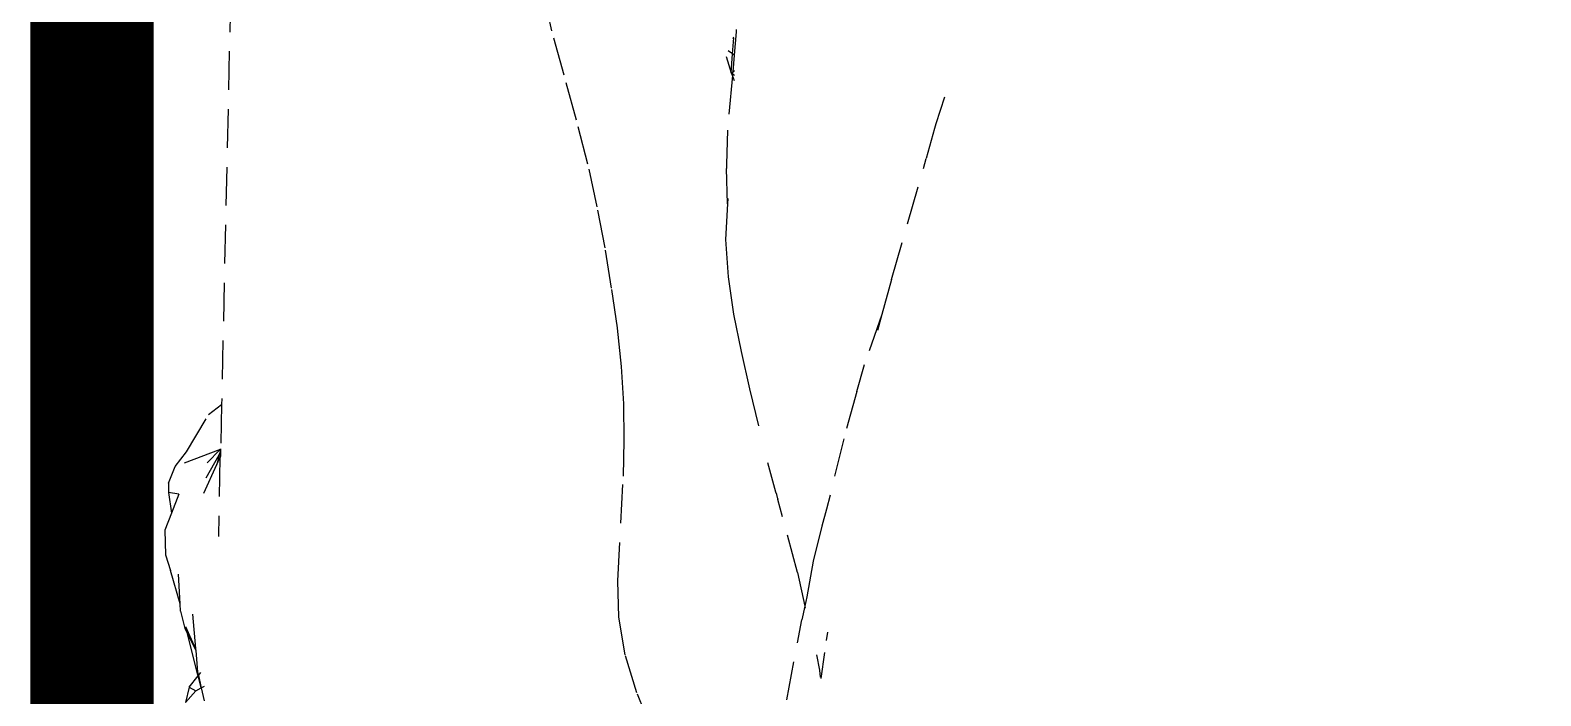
# Model space of a CAD drawing. Header units: millimetres. Extents: x 0 to 460473, y -68369 to 85219.
# Drawn here: x 230234.6 to 230479.2, y -39256.4 to -39148.6 of the extents above; entities that cross this region are included whole.
import ezdxf

# ---------------------------------------------------------------- set-up
doc = ezdxf.new("R2010")
doc.units = ezdxf.units.MM
doc.header["$LTSCALE"] = 50
doc.linetypes.add('HIDDEN2', pattern=[0.1875, 0.125, -0.0625])
doc.layers.add('fur', color=6, linetype='Continuous')
doc.layers.add('hid', color=8, linetype='HIDDEN2')

msp = doc.modelspace()

# ---------------------------------------------------------------- linework, layer by layer
at = {"layer": 'fur', "color": 40, "lineweight": 50, "true_color": 0xf8d731, "const_width": 20}
msp.add_lwpolyline([(231454.62857818, -37422.47504293), (231454.62857818, -39432.25663589), (230244.58358802, -39432.25663589), (230244.58358802, -37422.47504293)], close=True, dxfattribs=at)
at = {"layer": 'hid'}
for p, q in [((230244.58358802, -38082.33616613), (230244.58358802, -39427.44650558)), ((230267.63540781, -39114.52945929), (230265.56060236, -39209.26663766)), ((230319.02488215, -39148.72447889), (230317.61851846, -39142.09915299)), ((230321.01578874, -39155.90438713), (230319.02488215, -39148.72447889)), ((230348.31272355, -39152.44243164), (230348.49656335, -39149.84864129)), ((230348.49656335, -39149.84864129), (230348.33021775, -39149.99020472)), ((230348.49656335, -39149.84864129), (230348.40763349, -39149.78474348)), ((230348.90071993, -39148.87662143), (230348.56218187, -39152.62332597)), ((230348.90319737, -39148.46951766), (230348.90071993, -39148.87662143)), ((230347.25087715, -39152.85477311), (230348.09428001, -39155.52444491)), ((230348.31272355, -39152.44243164), (230347.60076953, -39151.92615924)), ((230348.09428001, -39155.52444491), (230348.31272355, -39152.44243164)), ((230348.56218187, -39152.62332597), (230348.31272355, -39152.44243164)), ((230348.56218187, -39152.62332597), (230348.31729737, -39155.35245236)), ((230348.65200885, -39152.68846388), (230348.56218187, -39152.62332597)), ((230348.09428001, -39155.52444491), (230348.31729737, -39155.35245236)), ((230348.26318567, -39155.95550271), (230348.09428001, -39155.52444491)), ((230348.09428001, -39155.52444491), (230348.28916819, -39155.66593933)), ((230348.31729737, -39155.35245236), (230348.28916819, -39155.66593933)), ((230348.31729737, -39155.35245236), (230348.62248817, -39155.11708707)), ((230323.04465107, -39163.16394993), (230321.01578874, -39155.90438713)), ((230348.26318567, -39155.95550271), (230347.46792107, -39164.81836503)), ((230348.28916819, -39155.66593933), (230348.26318567, -39155.95550271)), ((230348.60179299, -39156.81964981), (230348.26318567, -39155.95550271)), ((230348.28916819, -39155.66593933), (230348.61295921, -39155.90102092)), ((230382.61324307, -39159.45651367), (230381.21065877, -39163.76252558)), ((230324.8813703, -39170.29086623), (230323.04465107, -39163.16394993)), ((230347.46792107, -39164.81836503), (230347.31428375, -39170.37915566)), ((230380.99684152, -39164.53674119), (230379.66615321, -39169.39066978)), ((230381.00668026, -39164.50581879), (230380.99684152, -39164.53674119)), ((230381.21065877, -39163.76252558), (230381.00668026, -39164.50581879)), ((230374.02615546, -39189.00768687), (230379.66615321, -39169.39066978)), ((230326.40268765, -39177.19514972), (230324.8813703, -39170.29086623)), ((230347.31428375, -39170.37915566), (230347.29631778, -39171.0294206)), ((230347.47359759, -39176.70689063), (230347.29631778, -39171.0294206)), ((230327.64493089, -39183.87680039), (230326.40268765, -39177.19514972)), ((230347.47359759, -39176.70689063), (230347.14931275, -39182.51800701)), ((230347.53542162, -39175.87313016), (230347.47359759, -39176.70689063)), ((230328.72318906, -39190.40714074), (230327.64493089, -39183.87680039)), ((230347.14931275, -39182.51800701), (230347.57384646, -39188.54475726)), ((230347.57384646, -39188.54475726), (230348.45303676, -39194.61683396)), ((230374.02615546, -39189.00768687), (230372.47976292, -39194.64764174)), ((230329.64499454, -39196.81216681), (230328.72318906, -39190.40714074)), ((230348.45303676, -39194.61683396), (230349.67761146, -39200.67557935)), ((230372.47976292, -39194.64764174), (230369.66279855, -39202.74959731)), ((230372.47976292, -39194.64764174), (230371.76894857, -39197.24010174)), ((230330.32170908, -39203.07521447), (230329.64499454, -39196.81216681)), ((230349.67761146, -39200.67557935), (230351.03560419, -39206.69733037)), ((230330.68814019, -39209.16128904), (230330.32170908, -39203.07521447)), ((230368.43411754, -39207.11593338), (230369.66279855, -39202.74959731)), ((230351.03560419, -39206.69733037), (230352.48513123, -39212.70208397)), ((230263.46644925, -39210.85247935), (230265.56060236, -39209.26663766)), ((230265.56060236, -39209.26663766), (230265.40341422, -39216.44396675)), ((230330.76312705, -39215.07305678), (230330.68814019, -39209.16128904)), ((230368.43411754, -39207.11593338), (230366.29490566, -39214.80343111)), ((230259.90119848, -39216.93622094), (230263.46644925, -39210.85247935)), ((230265.33126935, -39216.51861033), (230258.03007929, -39219.27319892)), ((230263.21521681, -39218.70795153), (230265.33126935, -39216.51861033)), ((230265.4016962, -39216.52241255), (230265.19122502, -39217.40009116)), ((230265.33126935, -39216.51861033), (230265.40341422, -39216.44396675)), ((230265.4016962, -39216.52241255), (230265.39017373, -39217.04853757)), ((230265.40341422, -39216.44396675), (230265.4016962, -39216.52241255)), ((230330.61859538, -39220.84617893), (230330.76312705, -39215.07305678)), ((230366.29490566, -39214.80343111), (230363.53075562, -39226.18370066)), ((230258.03007929, -39219.27319892), (230259.90119848, -39216.93622094)), ((230262.70525246, -39223.61887146), (230264.81292942, -39218.9776085)), ((230263.07122688, -39221.14624744), (230265.19122502, -39217.40009116)), ((230265.19122502, -39217.40009116), (230264.81292942, -39218.9776085)), ((230264.81292942, -39218.9776085), (230265.30052975, -39217.90387596)), ((230265.30052975, -39217.90387596), (230265.09308554, -39230.61380783)), ((230265.19122502, -39217.40009116), (230265.39017373, -39217.04853757)), ((230265.30052975, -39217.90387596), (230265.34362684, -39217.80897295)), ((230265.36091075, -39217.71507002), (230265.34362684, -39217.80897295)), ((230265.34362684, -39217.80897295), (230265.37503439, -39217.73981116)), ((230265.36091075, -39217.71507002), (230265.37665438, -39217.6658411)), ((230265.39017373, -39217.04853757), (230265.37665438, -39217.6658411)), ((230355.32400454, -39223.43964308), (230354.0213961, -39218.66817678)), ((230256.99215184, -39221.96445636), (230258.03007929, -39219.27319892)), ((230329.73311105, -39237.83326259), (230330.61859538, -39220.84617893)), ((230256.99215184, -39221.96445636), (230256.99065195, -39223.5142207)), ((230256.99065195, -39223.5142207), (230257.43870928, -39226.86617045)), ((230258.62178792, -39223.76151644), (230256.99065195, -39223.5142207)), ((230258.62178792, -39223.76151644), (230257.43870928, -39226.86617045)), ((230355.45084879, -39223.83613334), (230355.32400454, -39223.43964308)), ((230355.64154952, -39224.55207181), (230355.45084879, -39223.83613334)), ((230355.64154952, -39224.55207181), (230355.65517331, -39224.59668386)), ((230355.64804444, -39224.62660409), (230355.64154952, -39224.55207181)), ((230355.65517331, -39224.59668386), (230355.64804444, -39224.62660409)), ((230358.80154797, -39236.48013501), (230355.64804444, -39224.62660409)), ((230363.53075562, -39226.18370066), (230362.77389202, -39228.97660931)), ((230257.43870928, -39226.86617045), (230256.40419295, -39229.58096488)), ((230256.40419295, -39229.58096488), (230256.50243608, -39233.58002346)), ((230362.77389202, -39228.97660931), (230361.36363006, -39234.6490801)), ((230256.50243608, -39233.58002346), (230257.27638197, -39236.15229899)), ((230258.86437686, -39241.51989366), (230257.27638197, -39236.15229899)), ((230361.36363006, -39234.6490801), (230360.30412686, -39240.39353995)), ((230258.86437686, -39241.51989366), (230258.59403986, -39236.73321066)), ((230329.87493159, -39243.69503793), (230329.73311105, -39237.83326259)), ((230358.80154797, -39236.48013501), (230359.99669378, -39241.90278198)), ((230360.30412686, -39240.39353995), (230359.99669378, -39241.90278198)), ((230258.93226622, -39242.72196669), (230258.86437686, -39241.51989366)), ((230258.93226622, -39242.72196669), (230259.63796688, -39245.53420574)), ((230260.8393829, -39243.20522654), (230261.34388606, -39248.77420743)), ((230359.99669378, -39241.90278198), (230359.5371081, -39244.15896739)), ((230359.99669378, -39241.90278198), (230360.07676685, -39242.26609161)), ((230259.63796688, -39245.53420574), (230260.06050635, -39246.40022983)), ((230261.34388606, -39248.77420743), (230259.77670719, -39245.25691457)), ((230260.06050635, -39246.40022983), (230259.77670719, -39245.25691457)), ((230330.92137946, -39249.81944), (230329.87493159, -39243.69503793)), ((230357.07004415, -39257.07033745), (230359.5371081, -39244.15896739)), ((230261.44684043, -39251.98522482), (230260.06050635, -39246.40022983)), ((230260.06050635, -39246.40022983), (230261.37240973, -39249.08906727)), ((230363.64248198, -39246.15405952), (230363.45561536, -39247.49942399)), ((230261.34388606, -39248.77420743), (230261.37240973, -39249.08906727)), ((230261.37240973, -39249.08906727), (230261.69057339, -39252.60113116)), ((230332.81497946, -39255.95750667), (230330.92137946, -39249.81944)), ((230362.44524247, -39252.27240035), (230361.95485773, -39249.80278739)), ((230363.191227, -39249.4029137), (230362.60184703, -39253.64621225)), ((230260.3144196, -39255.05709105), (230261.76183347, -39253.21094767)), ((230261.73332041, -39253.09538934), (230261.44684043, -39251.98522482)), ((230261.73332041, -39253.09538934), (230261.69057339, -39252.60113116)), ((230261.69057339, -39252.60113116), (230261.81473467, -39253.1434734)), ((230261.76183347, -39253.21094767), (230261.73332041, -39253.09538934)), ((230261.76183347, -39253.21094767), (230261.81473467, -39253.1434734)), ((230262.27784372, -39255.1663554), (230261.76183347, -39253.21094767)), ((230261.81473467, -39253.1434734), (230262.18486186, -39252.67138461)), ((230261.81473467, -39253.1434734), (230262.27784372, -39255.1663554)), ((230362.54475831, -39253.41811916), (230362.44524247, -39252.27240035)), ((230260.3144196, -39255.05709105), (230259.7225608, -39257.54095436)), ((230259.7225608, -39257.54095436), (230261.39509405, -39255.638336)), ((230260.3144196, -39255.05709105), (230261.39509405, -39255.638336)), ((230261.39509405, -39255.638336), (230262.27784372, -39255.1663554)), ((230262.27784372, -39255.1663554), (230262.78153384, -39254.89704693)), ((230262.27784372, -39255.1663554), (230262.75332318, -39257.24327189)), ((230335.22875214, -39261.96825935), (230332.81497946, -39255.95750667))]:
    msp.add_line(p, q, dxfattribs=at)

doc.saveas('drawing.dxf')
